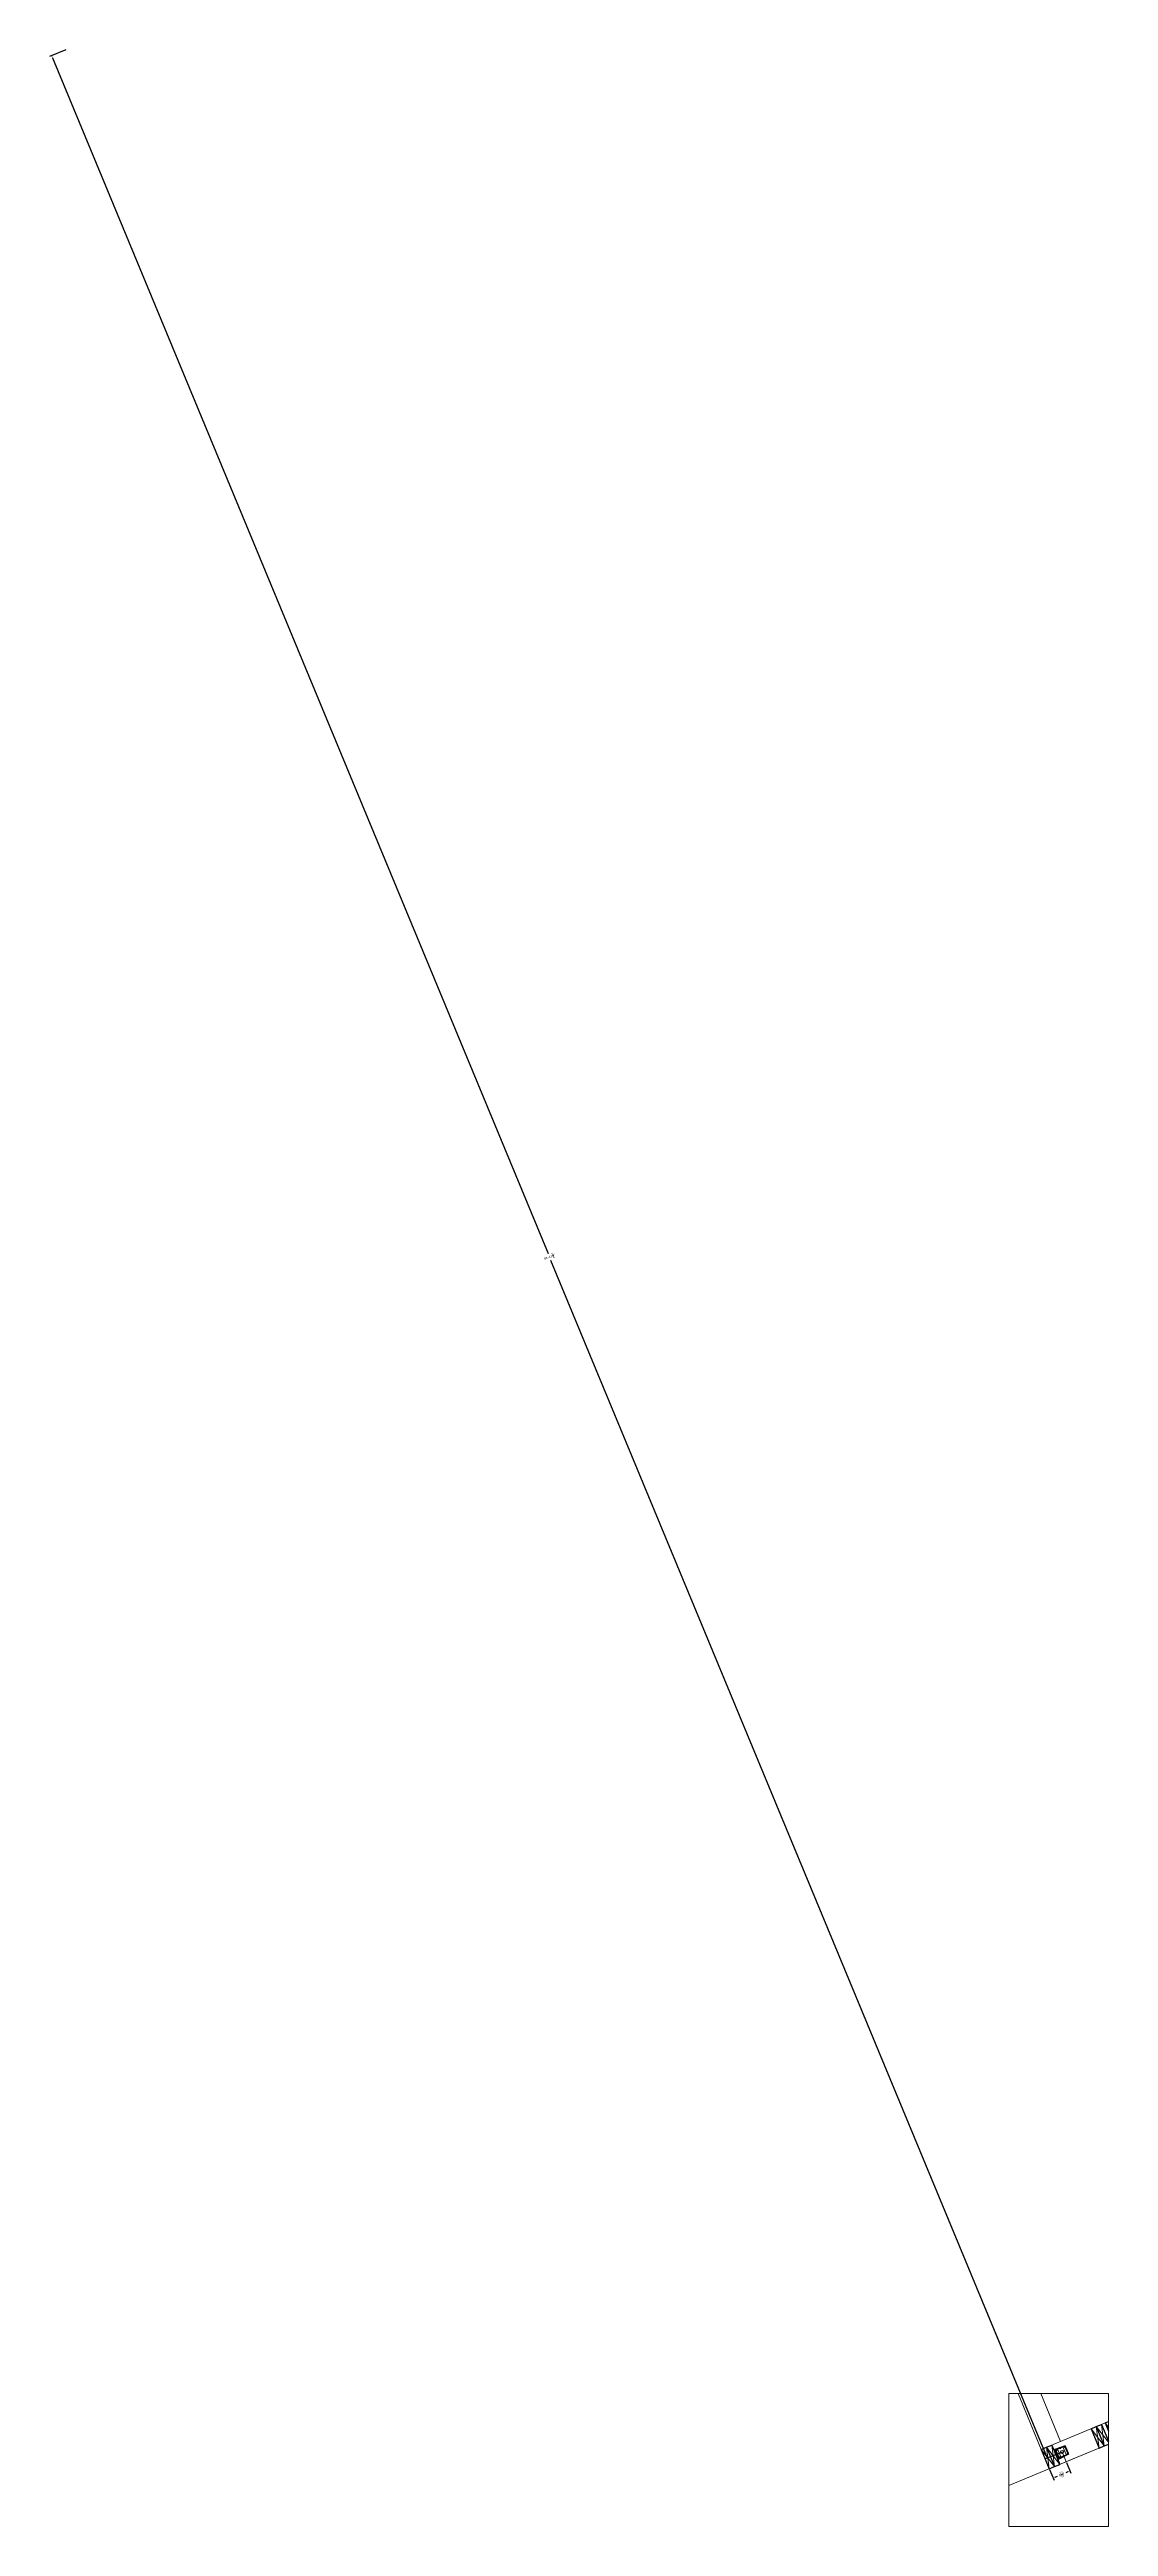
# Paper-space layout 'SSTB16 D' of a CAD drawing. Header units: inches. Extents: x -76 to 8, y 0 to 197.
# The model-space entities are those that its viewports show. They can reach past a viewport. Long polylines and large blocks are cut down to what shows.
import ezdxf

# ---------------------------------------------------------------- set-up
doc = ezdxf.new("R2010")
doc.units = ezdxf.units.IN
doc.header["$MEASUREMENT"] = 0
doc.layers.get('0').update_dxf_attribs({"color": 8, "lineweight": 9})
for name, color, linetype, lineweight in [('BOTTOM PLATES', 7, 'Continuous', 20), ('FOUNDATION', 7, 'Continuous', 30), ('FOUNDATION @ 1', 7, 'Continuous', 30), ('WALL FRAMING', 7, 'Continuous', 30)]:
    doc.layers.add(name, color=color, linetype=linetype, lineweight=lineweight)
doc.dimstyles.new('Annotative', dxfattribs={"dimscale": 0, "dimtxt": 0.18, "dimasz": 0.18, "dimexe": 0.18, "dimexo": 0.0625, "dimgap": 0.09, "dimtad": 0, "dimtih": 1, "dimtoh": 1, "dimdec": 4, "dimzin": 0, "dimdsep": 46, "dimtxsty": 'Standard', "dimcen": 0.09, "dimadec": 0, "dimazin": 0, "dimtfac": 1, "dimtdec": 4, "dimtofl": 0, "dimtmove": 0, "dimatfit": 3, "dimfxl": 1, "dimtolj": 1, "dimtzin": 0, "dimarcsym": 0})

# ---------------------------------------------------------------- blocks, each defined once
blk = doc.blocks.new('*D131')
at = {"layer": 'FOUNDATION', "color": 0, "lineweight": -2}
for p, q in [((3.24, 4.54), (3.6, 3.69)), ((3.7, 3.93), (3.87, 4)), ((4.71, 4.35), (4.54, 4.27)), ((4.59, 5.1), (4.95, 4.25))]:
    blk.add_line(p, q, dxfattribs=at)
at = {"layer": 'FOUNDATION', "color": 0, "lineweight": 9}
for points in [[(3.68, 3.95), (3.71, 3.9), (3.53, 3.86)], [(4.7, 4.38), (4.72, 4.32), (4.88, 4.42)]]:
    blk.add_solid(points, dxfattribs=at)
at = {"layer": 'FOUNDATION', "color": 0, "lineweight": 9, "insert": (4.2, 4.14), "char_height": 0.18, "attachment_point": 5, "rotation": 22.5}
blk.add_mtext('\\A1;4{\\H1.000000x;\\S13/16;}"', dxfattribs=at)
blk = doc.blocks.new('*D132')
at = {"layer": 'FOUNDATION', "color": 0, "lineweight": -2}
for p, q in [((-75.16, 197.47), (-76.44, 196.94)), ((-76.21, 196.84), (-36.72, 101.51)), ((3, 5.62), (-36.49, 100.95)), ((4.19, 5.91), (2.9, 5.38))]:
    blk.add_line(p, q, dxfattribs=at)
at = {"layer": 'FOUNDATION', "color": 0, "lineweight": 9}
for points in [[(-76.18, 196.85), (-76.24, 196.83), (-76.28, 197.01)], [(3.03, 5.63), (2.97, 5.6), (3.07, 5.45)]]:
    blk.add_solid(points, dxfattribs=at)
at = {"layer": 'FOUNDATION', "color": 0, "lineweight": 9, "insert": (-36.61, 101.23), "char_height": 0.18, "attachment_point": 5, "rotation": 22.5}
blk.add_mtext('\\A1;56\'-11{\\H1.000000x;\\S3/4;}"', dxfattribs=at)

msp = doc.modelspace()

# ---------------------------------------------------------------- linework, layer by layer
for p, q in [((23983.02328, 13728.65147), (23985.61292, 13729.72413)), ((23983.08449, 13728.50003), (23985.67608, 13729.5735)), ((23985.61515, 13729.72059), (23983.10272, 13728.85223)), ((23985.19023, 13729.03588), (23985.80622, 13727.54874)), ((23985.61292, 13729.72413), (23985.7621, 13729.36398)), ((23985.62113, 13729.22291), (23986.24014, 13727.72848)), ((23985.74309, 13729.4117), (23986.46203, 13727.67604)), ((23985.82134, 13729.22097), (23986.36104, 13727.91802)), ((23982.67528, 13728.40201), (23983.53662, 13726.32253)), ((23982.80221, 13728.45669), (23982.67637, 13728.40456)), ((23982.88374, 13728.25986), (23982.80221, 13728.45669)), ((23982.88598, 13728.25652), (23983.63182, 13726.45591)), ((23982.99779, 13728.34981), (23983.76099, 13726.50727)), ((23983.13332, 13728.40428), (23983.09126, 13728.50582)), ((23983.23867, 13728.13148), (23983.13189, 13728.38926)), ((23983.83897, 13726.68221), (23983.23491, 13728.14056)), ((23983.31815, 13728.26045), (23983.93415, 13726.7733)), ((23983.76178, 13726.5076), (23983.63376, 13726.45457)), ((23983.74906, 13728.44747), (23984.36807, 13726.95304)), ((23983.98222, 13726.33202), (23983.76092, 13726.24035)), ((23983.87521, 13726.4457), (23983.77448, 13726.40397)), ((23983.90126, 13726.53183), (23983.8306, 13726.70243)), ((23983.87245, 13726.44386), (23986.51843, 13727.53987)), ((23983.90842, 13726.53301), (23983.93245, 13726.47499)), ((23986.57353, 13727.40501), (23983.98389, 13726.33235)), ((23986.5717, 13727.41128), (23984.01211, 13726.1615)), ((23986.42521, 13727.7631), (23986.57353, 13727.40501))]:
    msp.add_line(p, q)
msp.add_circle((23984.80068, 13728.02184), 0.42938)
for centre, radius, start, end in [((23983.19267, 13728.49868), 0.36481, 104.27365031, 203.30437919), ((23983.29038, 13728.3355), 0.41361, 130.45749948, 190.53716227), ((23983.54776, 13728.31979), 0.23838, 32.38653124, 192.61346876), ((23984.33344, 13729.07557), 0.15198, 223.22091439, 1.77908561), ((23985.41983, 13729.09523), 0.23838, 32.38653124, 192.61346876), ((23985.77926, 13729.28719), 0.08011, 102.56051854, 302.43948146), ((23983.12169, 13728.38075), 0.12913, 107.84071267, 190.45778226), ((23983.07063, 13728.35197), 0.07342, 31.12531606, 180.56583385), ((23983.18802, 13728.21081), 0.09234, 303.17665615, 101.82334385), ((23983.70484, 13726.42683), 0.19473, 195.64414241, 286.73594457), ((23983.85796, 13726.4542), 0.33081, 207.16659128, 297.77289017), ((23983.73426, 13726.51495), 0.11803, 202.28456658, 289.92107137), ((23983.78892, 13726.76012), 0.09234, 303.17665615, 101.82334385), ((23983.8396, 13726.5037), 0.06774, 286.3966452, 24.52910075), ((23984.13982, 13726.89043), 0.23485, 201.99799268, 23.00200732), ((23985.21779, 13726.95821), 0.16042, 38.32535204, 180.66410924), ((23986.01189, 13727.66587), 0.23485, 201.99799268, 23.00200732), ((23986.38539, 13727.83623), 0.08503, 106.36111994, 298.63888006)]:
    msp.add_arc(centre, radius, start, end)
at = {"layer": 'BOTTOM PLATES'}
for p, q in [((23963.04365, 13767.95757), (23979.30585, 13728.69715)), ((23968.12499, 13770.06233), (23984.38719, 13730.80191)), ((23979.30585, 13728.69715), (24048.27654, 13757.26574)), ((23981.41061, 13723.61581), (24048.27609, 13751.3124))]:
    msp.add_line(p, q, dxfattribs=at)
at = {"layer": 'FOUNDATION', "lineweight": 9}
for p, q in [((23963.0418, 13767.96203), (23978.33938, 13731.01463)), ((24048.27609, 13751.3124), (23875.80978, 13679.87451)), ((23982.07749, 13729.8452), (23979.30585, 13728.69715))]:
    msp.add_line(p, q, dxfattribs=at)
at = {"layer": 'FOUNDATION', "color": 6, "lineweight": 9}
msp.add_line((23984.80068, 13728.02184), (23985.86198, 13725.45963), dxfattribs=at)
at = {"layer": 'WALL FRAMING'}
for p, q in [((23993.77523, 13734.69056), (23995.16104, 13735.26458)), ((23995.16104, 13735.26458), (23997.2658, 13730.18325)), ((23996.08492, 13735.64727), (23997.47074, 13736.22129)), ((23996.08492, 13735.64727), (23998.18968, 13730.56593)), ((23996.08492, 13735.64727), (23998.18968, 13730.56593)), ((23979.30585, 13728.69715), (23980.69167, 13729.27117)), ((23979.30585, 13728.69715), (23981.41061, 13723.61581)), ((23980.69167, 13729.27117), (23982.07749, 13729.8452)), ((23980.69167, 13729.27117), (23982.79643, 13724.18984)), ((23982.07749, 13729.8452), (23984.18225, 13724.76386)), ((23992.38941, 13734.11653), (23993.77523, 13734.69056)), ((23992.38941, 13734.11653), (23994.49417, 13729.0352)), ((23993.77523, 13734.69056), (23995.87998, 13729.60922)), ((23993.77523, 13734.69056), (23995.87998, 13729.60922)), ((23993.77523, 13734.69056), (23995.87998, 13729.60922)), ((23994.54183, 13729.05494), (23995.87998, 13729.60922)), ((23995.92765, 13729.62897), (23997.2658, 13730.18325)), ((23981.41061, 13723.61581), (23982.79643, 13724.18984)), ((23982.79643, 13724.18984), (23984.18225, 13724.76386))]:
    msp.add_line(p, q, dxfattribs=at)
at = {"layer": 'WALL FRAMING', "lineweight": 9}
for p, q in [((23995.16104, 13735.26458), (23995.87998, 13729.60922)), ((23996.08492, 13735.64727), (23999.5755, 13731.13996)), ((23979.30585, 13728.69715), (23982.79643, 13724.18984)), ((23981.41061, 13723.61581), (23980.69167, 13729.27117)), ((23980.69167, 13729.27117), (23984.18225, 13724.76386)), ((23982.79643, 13724.18984), (23982.07749, 13729.8452)), ((23992.38941, 13734.11653), (23995.87998, 13729.60922)), ((23993.77523, 13734.69056), (23997.2658, 13730.18325)), ((23993.77523, 13734.69056), (23994.49417, 13729.0352))]:
    msp.add_line(p, q, dxfattribs=at)

psp = doc.layouts.new('SSTB16 D')

# ---------------------------------------------------------------- dimensions: what is measured, and where the dimension line sits
at = {"layer": 'FOUNDATION @ 1', "lineweight": 9}
for p1, p2, distance, picture, middle in [((4.248637, 5.93825), (-75.09729, 197.496265), 1.278081, '*D132', (-36.605119, 101.228157)), ((3.220589, 4.602107), (4.570481, 5.161251), -0.806311, '*D131', (4.204097, 4.136744))]:
    dim = psp.add_aligned_dim(p1=p1, p2=p2, distance=distance, dimstyle='Annotative', override={"dimscale": 1, "dimlfac": -3.297577, "dimlunit": 4, "dimtix": 0, "dimtofl": 0, "dimtmove": 0, "dimatfit": 3}, dxfattribs=at)
    dim.commit()
    dim.dimension.update_dxf_attribs({"geometry": picture, "text_midpoint": middle, "text_rotation": 22.5})

# ---------------------------------------------------------------- viewports
at = {"layer": 'FOUNDATION', "lineweight": 9}
psp.add_viewport(center=(3.96875, 5.302083), size=(7.9375, 10.6041669), view_center_point=(23983.877726, 13725.924036), view_height=34.9680573, dxfattribs=at)

doc.saveas('drawing.dxf')
